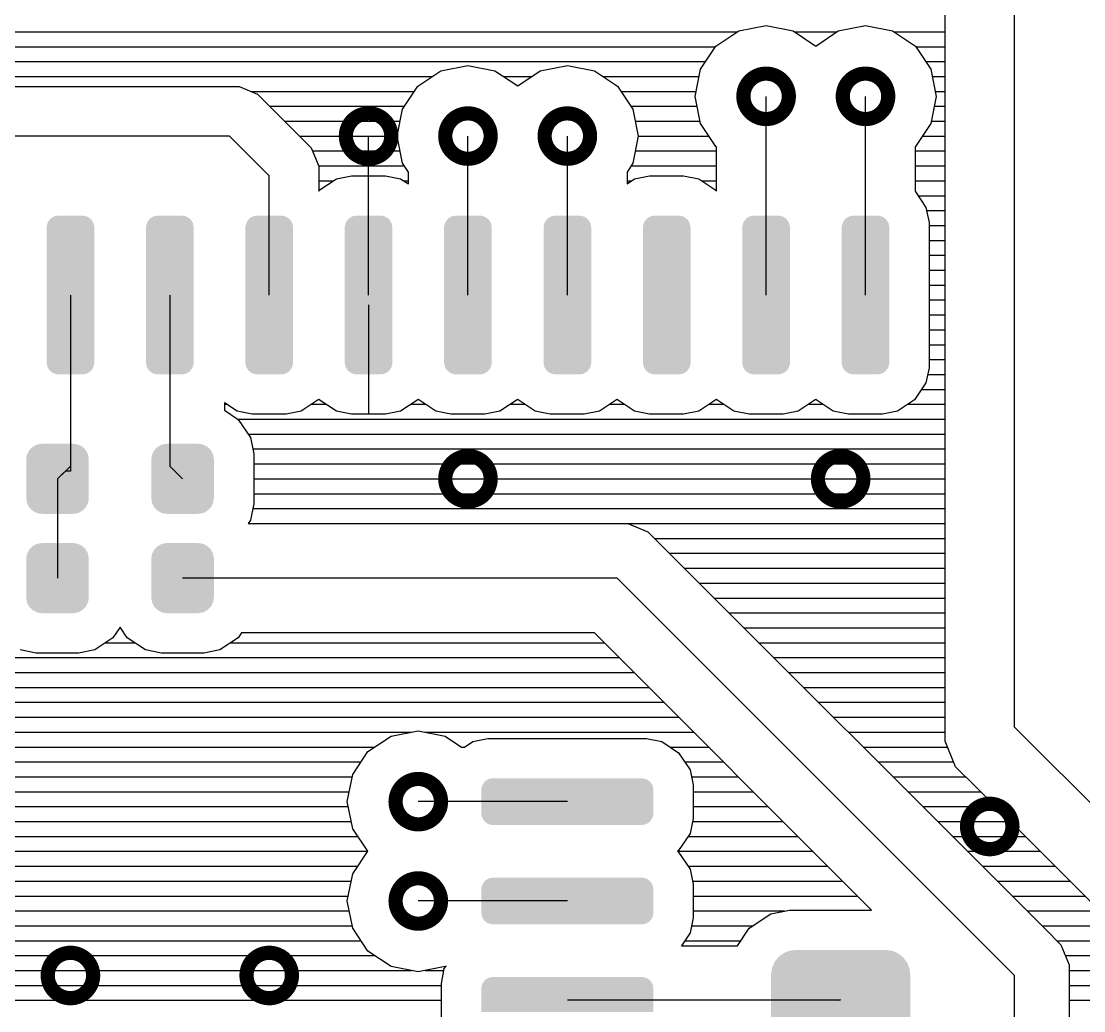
# Model space of a CAD drawing. Extents: x 295 to 953, y 10 to 290.
# Drawn here: x 678.28 to 705.44, y 190.38 to 215.68 of the extents above; entities that cross this region are included whole.
import ezdxf

# ---------------------------------------------------------------- set-up
doc = ezdxf.new("R2010")
doc.units = 0
doc.header["$LTSCALE"] = 5
doc.header["$MEASUREMENT"] = 0
doc.layers.get('0').update_dxf_attribs({"linetype": 'CONTINUOUS', "lineweight": 25})
doc.layers.add('130409_DV-DPH-A6_TOP', color=5, linetype='CONTINUOUS')

msp = doc.modelspace()

# ---------------------------------------------------------------- linework, layer by layer
at = {"const_width": 0.363}
for points in [[(696.737, 213.764, 1), (697.898, 213.764, 1)], [(699.277, 213.764, 1), (700.438, 213.764, 1)], [(686.577, 212.748, 1), (687.738, 212.748, 1)], [(689.117, 212.748, 1), (690.278, 212.748, 1)], [(691.657, 212.748, 1), (692.818, 212.748, 1)], [(689.117, 203.985, 1), (690.278, 203.985, 1)], [(698.642, 203.985, 1), (699.803, 203.985, 1)], [(687.847, 195.73, 1), (689.008, 195.73, 1)], [(702.452, 195.095, 1), (703.613, 195.095, 1)], [(687.847, 193.19, 1), (689.008, 193.19, 1)], [(678.957, 191.285, 1), (680.118, 191.285, 1)], [(684.037, 191.285, 1), (685.198, 191.285, 1)]]:
    msp.add_lwpolyline(points, format="xyb", close=True, dxfattribs=at)
for points in [[(678.93, 210.444), (678.953, 210.52), (680.141, 210.444), (680.127, 210.52)], [(678.953, 210.52), (678.962, 210.55), (680.127, 210.52), (680.109, 210.55)], [(678.962, 210.55), (679.011, 210.615), (680.109, 210.55), (680.069, 210.615)], [(679.011, 210.615), (679.029, 210.638), (680.069, 210.615), (680.039, 210.638)], [(679.029, 210.638), (679.102, 210.682), (680.039, 210.638), (679.981, 210.682)], [(679.102, 210.682), (679.124, 210.696), (679.981, 210.682), (679.937, 210.696)], [(679.124, 210.696), (679.223, 210.714), (679.937, 210.696), (679.875, 210.714)], [(679.223, 210.714), (679.233, 210.716), (679.875, 210.714), (679.842, 210.716)], [(681.47, 210.444), (681.493, 210.52), (682.681, 210.444), (682.667, 210.52)], [(681.493, 210.52), (681.502, 210.55), (682.667, 210.52), (682.649, 210.55)], [(681.502, 210.55), (681.551, 210.615), (682.649, 210.55), (682.609, 210.615)], [(681.551, 210.615), (681.569, 210.638), (682.609, 210.615), (682.579, 210.638)], [(681.569, 210.638), (681.642, 210.682), (682.579, 210.638), (682.521, 210.682)], [(681.642, 210.682), (681.664, 210.696), (682.521, 210.682), (682.477, 210.696)], [(681.664, 210.696), (681.763, 210.714), (682.477, 210.696), (682.415, 210.714)], [(681.763, 210.714), (681.773, 210.716), (682.415, 210.714), (682.382, 210.716)], [(684.01, 210.444), (684.033, 210.52), (685.221, 210.444), (685.207, 210.52)], [(684.033, 210.52), (684.042, 210.55), (685.207, 210.52), (685.189, 210.55)], [(684.042, 210.55), (684.091, 210.615), (685.189, 210.55), (685.149, 210.615)], [(684.091, 210.615), (684.109, 210.638), (685.149, 210.615), (685.119, 210.638)], [(684.109, 210.638), (684.182, 210.682), (685.119, 210.638), (685.061, 210.682)], [(684.182, 210.682), (684.204, 210.696), (685.061, 210.682), (685.017, 210.696)], [(684.204, 210.696), (684.303, 210.714), (685.017, 210.696), (684.955, 210.714)], [(684.303, 210.714), (684.313, 210.716), (684.955, 210.714), (684.922, 210.716)], [(686.55, 210.444), (686.573, 210.52), (687.761, 210.444), (687.747, 210.52)], [(686.573, 210.52), (686.582, 210.55), (687.747, 210.52), (687.729, 210.55)], [(686.582, 210.55), (686.631, 210.615), (687.729, 210.55), (687.689, 210.615)], [(686.631, 210.615), (686.649, 210.638), (687.689, 210.615), (687.659, 210.638)], [(686.649, 210.638), (686.722, 210.682), (687.659, 210.638), (687.601, 210.682)], [(686.722, 210.682), (686.744, 210.696), (687.601, 210.682), (687.557, 210.696)], [(686.744, 210.696), (686.843, 210.714), (687.557, 210.696), (687.495, 210.714)], [(686.843, 210.714), (686.853, 210.716), (687.495, 210.714), (687.462, 210.716)], [(689.09, 210.444), (689.113, 210.52), (690.301, 210.444), (690.287, 210.52)], [(689.113, 210.52), (689.122, 210.55), (690.287, 210.52), (690.269, 210.55)], [(689.122, 210.55), (689.171, 210.615), (690.269, 210.55), (690.229, 210.615)], [(689.171, 210.615), (689.189, 210.638), (690.229, 210.615), (690.199, 210.638)], [(689.189, 210.638), (689.262, 210.682), (690.199, 210.638), (690.141, 210.682)], [(689.262, 210.682), (689.284, 210.696), (690.141, 210.682), (690.097, 210.696)], [(689.284, 210.696), (689.383, 210.714), (690.097, 210.696), (690.035, 210.714)], [(689.383, 210.714), (689.393, 210.716), (690.035, 210.714), (690.002, 210.716)], [(691.63, 210.444), (691.653, 210.52), (692.841, 210.444), (692.827, 210.52)], [(691.653, 210.52), (691.662, 210.55), (692.827, 210.52), (692.809, 210.55)], [(691.662, 210.55), (691.711, 210.615), (692.809, 210.55), (692.769, 210.615)], [(691.711, 210.615), (691.729, 210.638), (692.769, 210.615), (692.739, 210.638)], [(691.729, 210.638), (691.802, 210.682), (692.739, 210.638), (692.681, 210.682)], [(691.802, 210.682), (691.824, 210.696), (692.681, 210.682), (692.637, 210.696)], [(691.824, 210.696), (691.923, 210.714), (692.637, 210.696), (692.575, 210.714)], [(691.923, 210.714), (691.933, 210.716), (692.575, 210.714), (692.542, 210.716)], [(694.17, 210.444), (694.193, 210.52), (695.381, 210.444), (695.367, 210.52)], [(694.193, 210.52), (694.202, 210.55), (695.367, 210.52), (695.349, 210.55)], [(694.202, 210.55), (694.251, 210.615), (695.349, 210.55), (695.309, 210.615)], [(694.251, 210.615), (694.269, 210.638), (695.309, 210.615), (695.279, 210.638)], [(694.269, 210.638), (694.342, 210.682), (695.279, 210.638), (695.221, 210.682)], [(694.342, 210.682), (694.364, 210.696), (695.221, 210.682), (695.177, 210.696)], [(694.364, 210.696), (694.463, 210.714), (695.177, 210.696), (695.115, 210.714)], [(694.463, 210.714), (694.473, 210.716), (695.115, 210.714), (695.082, 210.716)], [(696.71, 210.444), (696.733, 210.52), (697.921, 210.444), (697.907, 210.52)], [(696.733, 210.52), (696.742, 210.55), (697.907, 210.52), (697.889, 210.55)], [(696.742, 210.55), (696.791, 210.615), (697.889, 210.55), (697.849, 210.615)], [(696.791, 210.615), (696.809, 210.638), (697.849, 210.615), (697.819, 210.638)], [(696.809, 210.638), (696.882, 210.682), (697.819, 210.638), (697.761, 210.682)], [(696.882, 210.682), (696.904, 210.696), (697.761, 210.682), (697.717, 210.696)], [(696.904, 210.696), (697.003, 210.714), (697.717, 210.696), (697.655, 210.714)], [(697.003, 210.714), (697.013, 210.716), (697.655, 210.714), (697.622, 210.716)], [(699.25, 210.444), (699.273, 210.52), (700.461, 210.444), (700.447, 210.52)], [(699.273, 210.52), (699.282, 210.55), (700.447, 210.52), (700.429, 210.55)], [(699.282, 210.55), (699.331, 210.615), (700.429, 210.55), (700.389, 210.615)], [(699.331, 210.615), (699.349, 210.638), (700.389, 210.615), (700.359, 210.638)], [(699.349, 210.638), (699.422, 210.682), (700.359, 210.638), (700.301, 210.682)], [(699.422, 210.682), (699.444, 210.696), (700.301, 210.682), (700.257, 210.696)], [(699.444, 210.696), (699.543, 210.714), (700.257, 210.696), (700.195, 210.714)], [(699.543, 210.714), (699.553, 210.716), (700.195, 210.714), (700.162, 210.716)], [(678.928, 210.411), (678.93, 210.444), (680.147, 210.411), (680.141, 210.444)], [(678.928, 206.957), (678.928, 210.411), (680.147, 206.957), (680.147, 210.411)], [(681.468, 210.411), (681.47, 210.444), (682.687, 210.411), (682.681, 210.444)], [(681.468, 206.957), (681.468, 210.411), (682.687, 206.957), (682.687, 210.411)], [(684.008, 210.411), (684.01, 210.444), (685.227, 210.411), (685.221, 210.444)], [(684.008, 206.957), (684.008, 210.411), (685.227, 206.957), (685.227, 210.411)], [(686.548, 210.411), (686.55, 210.444), (687.767, 210.411), (687.761, 210.444)], [(686.548, 206.957), (686.548, 210.411), (687.767, 206.957), (687.767, 210.411)], [(689.088, 210.411), (689.09, 210.444), (690.307, 210.411), (690.301, 210.444)], [(689.088, 206.957), (689.088, 210.411), (690.307, 206.957), (690.307, 210.411)], [(691.628, 210.411), (691.63, 210.444), (692.847, 210.411), (692.841, 210.444)], [(691.628, 206.957), (691.628, 210.411), (692.847, 206.957), (692.847, 210.411)], [(694.168, 210.411), (694.17, 210.444), (695.387, 210.411), (695.381, 210.444)], [(694.168, 206.957), (694.168, 210.411), (695.387, 206.957), (695.387, 210.411)], [(696.708, 210.411), (696.71, 210.444), (697.927, 210.411), (697.921, 210.444)], [(696.708, 206.957), (696.708, 210.411), (697.927, 206.957), (697.927, 210.411)], [(699.248, 210.411), (699.25, 210.444), (700.467, 210.411), (700.461, 210.444)], [(699.248, 206.957), (699.248, 210.411), (700.467, 206.957), (700.467, 210.411)], [(678.934, 206.924), (678.928, 206.957), (680.145, 206.924), (680.147, 206.957)], [(678.948, 206.848), (678.934, 206.924), (680.123, 206.848), (680.145, 206.924)], [(681.474, 206.924), (681.468, 206.957), (682.685, 206.924), (682.687, 206.957)], [(681.488, 206.848), (681.474, 206.924), (682.663, 206.848), (682.685, 206.924)], [(684.014, 206.924), (684.008, 206.957), (685.225, 206.924), (685.227, 206.957)], [(684.028, 206.848), (684.014, 206.924), (685.203, 206.848), (685.225, 206.924)], [(686.554, 206.924), (686.548, 206.957), (687.765, 206.924), (687.767, 206.957)], [(686.568, 206.848), (686.554, 206.924), (687.743, 206.848), (687.765, 206.924)], [(689.094, 206.924), (689.088, 206.957), (690.305, 206.924), (690.307, 206.957)], [(689.108, 206.848), (689.094, 206.924), (690.283, 206.848), (690.305, 206.924)], [(691.634, 206.924), (691.628, 206.957), (692.845, 206.924), (692.847, 206.957)], [(691.648, 206.848), (691.634, 206.924), (692.823, 206.848), (692.845, 206.924)], [(694.174, 206.924), (694.168, 206.957), (695.385, 206.924), (695.387, 206.957)], [(694.188, 206.848), (694.174, 206.924), (695.363, 206.848), (695.385, 206.924)], [(696.714, 206.924), (696.708, 206.957), (697.925, 206.924), (697.927, 206.957)], [(696.728, 206.848), (696.714, 206.924), (697.903, 206.848), (697.925, 206.924)], [(699.254, 206.924), (699.248, 206.957), (700.465, 206.924), (700.467, 206.957)], [(699.268, 206.848), (699.254, 206.924), (700.443, 206.848), (700.465, 206.924)], [(678.966, 206.818), (678.948, 206.848), (680.114, 206.818), (680.123, 206.848)], [(679.006, 206.753), (678.966, 206.818), (680.064, 206.753), (680.114, 206.818)], [(679.036, 206.73), (679.006, 206.753), (680.046, 206.73), (680.064, 206.753)], [(679.094, 206.686), (679.036, 206.73), (679.973, 206.686), (680.046, 206.73)], [(679.139, 206.672), (679.094, 206.686), (679.951, 206.672), (679.973, 206.686)], [(679.2, 206.654), (679.139, 206.672), (679.852, 206.654), (679.951, 206.672)], [(679.233, 206.652), (679.2, 206.654), (679.842, 206.652), (679.852, 206.654)], [(681.506, 206.818), (681.488, 206.848), (682.654, 206.818), (682.663, 206.848)], [(681.546, 206.753), (681.506, 206.818), (682.604, 206.753), (682.654, 206.818)], [(681.576, 206.73), (681.546, 206.753), (682.586, 206.73), (682.604, 206.753)], [(681.634, 206.686), (681.576, 206.73), (682.513, 206.686), (682.586, 206.73)], [(681.679, 206.672), (681.634, 206.686), (682.491, 206.672), (682.513, 206.686)], [(681.74, 206.654), (681.679, 206.672), (682.392, 206.654), (682.491, 206.672)], [(681.773, 206.652), (681.74, 206.654), (682.382, 206.652), (682.392, 206.654)], [(684.046, 206.818), (684.028, 206.848), (685.194, 206.818), (685.203, 206.848)], [(684.086, 206.753), (684.046, 206.818), (685.144, 206.753), (685.194, 206.818)], [(684.116, 206.73), (684.086, 206.753), (685.126, 206.73), (685.144, 206.753)], [(684.174, 206.686), (684.116, 206.73), (685.053, 206.686), (685.126, 206.73)], [(684.219, 206.672), (684.174, 206.686), (685.031, 206.672), (685.053, 206.686)], [(684.28, 206.654), (684.219, 206.672), (684.932, 206.654), (685.031, 206.672)], [(684.313, 206.652), (684.28, 206.654), (684.922, 206.652), (684.932, 206.654)], [(686.586, 206.818), (686.568, 206.848), (687.734, 206.818), (687.743, 206.848)], [(686.626, 206.753), (686.586, 206.818), (687.684, 206.753), (687.734, 206.818)], [(686.656, 206.73), (686.626, 206.753), (687.666, 206.73), (687.684, 206.753)], [(686.714, 206.686), (686.656, 206.73), (687.593, 206.686), (687.666, 206.73)], [(686.759, 206.672), (686.714, 206.686), (687.571, 206.672), (687.593, 206.686)], [(686.82, 206.654), (686.759, 206.672), (687.472, 206.654), (687.571, 206.672)], [(686.853, 206.652), (686.82, 206.654), (687.462, 206.652), (687.472, 206.654)], [(689.126, 206.818), (689.108, 206.848), (690.274, 206.818), (690.283, 206.848)], [(689.166, 206.753), (689.126, 206.818), (690.224, 206.753), (690.274, 206.818)], [(689.196, 206.73), (689.166, 206.753), (690.206, 206.73), (690.224, 206.753)], [(689.254, 206.686), (689.196, 206.73), (690.133, 206.686), (690.206, 206.73)], [(689.299, 206.672), (689.254, 206.686), (690.111, 206.672), (690.133, 206.686)], [(689.36, 206.654), (689.299, 206.672), (690.012, 206.654), (690.111, 206.672)], [(689.393, 206.652), (689.36, 206.654), (690.002, 206.652), (690.012, 206.654)], [(691.666, 206.818), (691.648, 206.848), (692.814, 206.818), (692.823, 206.848)], [(691.706, 206.753), (691.666, 206.818), (692.764, 206.753), (692.814, 206.818)], [(691.736, 206.73), (691.706, 206.753), (692.746, 206.73), (692.764, 206.753)], [(691.794, 206.686), (691.736, 206.73), (692.673, 206.686), (692.746, 206.73)], [(691.839, 206.672), (691.794, 206.686), (692.651, 206.672), (692.673, 206.686)], [(691.9, 206.654), (691.839, 206.672), (692.552, 206.654), (692.651, 206.672)], [(691.933, 206.652), (691.9, 206.654), (692.542, 206.652), (692.552, 206.654)], [(694.206, 206.818), (694.188, 206.848), (695.354, 206.818), (695.363, 206.848)], [(694.246, 206.753), (694.206, 206.818), (695.304, 206.753), (695.354, 206.818)], [(694.276, 206.73), (694.246, 206.753), (695.286, 206.73), (695.304, 206.753)], [(694.334, 206.686), (694.276, 206.73), (695.213, 206.686), (695.286, 206.73)], [(694.379, 206.672), (694.334, 206.686), (695.191, 206.672), (695.213, 206.686)], [(694.44, 206.654), (694.379, 206.672), (695.092, 206.654), (695.191, 206.672)], [(694.473, 206.652), (694.44, 206.654), (695.082, 206.652), (695.092, 206.654)], [(696.746, 206.818), (696.728, 206.848), (697.894, 206.818), (697.903, 206.848)], [(696.786, 206.753), (696.746, 206.818), (697.844, 206.753), (697.894, 206.818)], [(696.816, 206.73), (696.786, 206.753), (697.826, 206.73), (697.844, 206.753)], [(696.874, 206.686), (696.816, 206.73), (697.753, 206.686), (697.826, 206.73)], [(696.919, 206.672), (696.874, 206.686), (697.731, 206.672), (697.753, 206.686)], [(696.98, 206.654), (696.919, 206.672), (697.632, 206.654), (697.731, 206.672)], [(697.013, 206.652), (696.98, 206.654), (697.622, 206.652), (697.632, 206.654)], [(699.286, 206.818), (699.268, 206.848), (700.434, 206.818), (700.443, 206.848)], [(699.326, 206.753), (699.286, 206.818), (700.384, 206.753), (700.434, 206.818)], [(699.356, 206.73), (699.326, 206.753), (700.366, 206.73), (700.384, 206.753)], [(699.414, 206.686), (699.356, 206.73), (700.293, 206.686), (700.366, 206.73)], [(699.459, 206.672), (699.414, 206.686), (700.271, 206.672), (700.293, 206.686)], [(699.52, 206.654), (699.459, 206.672), (700.172, 206.654), (700.271, 206.672)], [(699.553, 206.652), (699.52, 206.654), (700.162, 206.652), (700.172, 206.654)], [(678.491, 204.723), (678.568, 204.802), (679.927, 204.723), (679.844, 204.802)], [(678.568, 204.802), (678.584, 204.81), (679.844, 204.802), (679.835, 204.81)], [(678.584, 204.81), (678.681, 204.861), (679.835, 204.81), (679.729, 204.861)], [(678.681, 204.861), (678.707, 204.865), (679.729, 204.861), (679.72, 204.865)], [(678.707, 204.865), (678.806, 204.881), (679.72, 204.865), (679.609, 204.881)], [(678.806, 204.881), (678.806, 204.884), (679.609, 204.881), (679.609, 204.884)], [(681.686, 204.723), (681.763, 204.802), (683.122, 204.723), (683.039, 204.802)], [(681.763, 204.802), (681.779, 204.81), (683.039, 204.802), (683.03, 204.81)], [(681.779, 204.81), (681.876, 204.861), (683.03, 204.81), (682.925, 204.861)], [(681.876, 204.861), (681.902, 204.865), (682.925, 204.861), (682.916, 204.865)], [(681.902, 204.865), (682.001, 204.881), (682.916, 204.865), (682.804, 204.881)], [(682.001, 204.881), (682.001, 204.884), (682.804, 204.881), (682.804, 204.884)], [(678.407, 204.485), (678.424, 204.597), (680.007, 204.485), (679.989, 204.597)], [(678.407, 204.483), (678.407, 204.485), (680.007, 204.483), (680.007, 204.485)], [(678.407, 203.487), (678.407, 204.483), (680.007, 203.487), (680.007, 204.483)], [(678.424, 204.597), (678.431, 204.61), (679.989, 204.597), (679.986, 204.61)], [(678.431, 204.61), (678.48, 204.711), (679.986, 204.61), (679.933, 204.711)], [(678.48, 204.711), (678.491, 204.723), (679.933, 204.711), (679.927, 204.723)], [(681.603, 204.485), (681.62, 204.597), (683.203, 204.485), (683.184, 204.597)], [(681.603, 204.483), (681.603, 204.485), (683.203, 204.483), (683.203, 204.485)], [(681.603, 203.487), (681.603, 204.483), (683.203, 203.487), (683.203, 204.483)], [(681.62, 204.597), (681.626, 204.61), (683.184, 204.597), (683.182, 204.61)], [(681.626, 204.61), (681.675, 204.711), (683.182, 204.61), (683.128, 204.711)], [(681.675, 204.711), (681.686, 204.723), (683.128, 204.711), (683.122, 204.723)], [(678.407, 203.485), (678.407, 203.487), (680.007, 203.485), (680.007, 203.487)], [(678.426, 203.373), (678.407, 203.485), (679.991, 203.373), (680.007, 203.485)], [(681.603, 203.485), (681.603, 203.487), (683.203, 203.485), (683.203, 203.487)], [(681.622, 203.373), (681.603, 203.485), (683.186, 203.373), (683.203, 203.485)], [(678.428, 203.36), (678.426, 203.373), (679.984, 203.36), (679.991, 203.373)], [(678.482, 203.259), (678.428, 203.36), (679.935, 203.259), (679.984, 203.36)], [(678.488, 203.247), (678.482, 203.259), (679.924, 203.247), (679.935, 203.259)], [(678.571, 203.168), (678.488, 203.247), (679.847, 203.168), (679.924, 203.247)], [(678.58, 203.16), (678.571, 203.168), (679.831, 203.16), (679.847, 203.168)], [(678.685, 203.109), (678.58, 203.16), (679.734, 203.109), (679.831, 203.16)], [(681.624, 203.36), (681.622, 203.373), (683.179, 203.36), (683.186, 203.373)], [(681.677, 203.259), (681.624, 203.36), (683.13, 203.259), (683.179, 203.36)], [(681.683, 203.247), (681.677, 203.259), (683.119, 203.247), (683.13, 203.259)], [(681.766, 203.168), (681.683, 203.247), (683.042, 203.168), (683.119, 203.247)], [(681.775, 203.16), (681.766, 203.168), (683.026, 203.16), (683.042, 203.168)], [(681.881, 203.109), (681.775, 203.16), (682.929, 203.109), (683.026, 203.16)], [(678.694, 203.105), (678.685, 203.109), (679.708, 203.105), (679.734, 203.109)], [(678.806, 203.089), (678.694, 203.105), (679.609, 203.089), (679.708, 203.105)], [(678.806, 203.086), (678.806, 203.089), (679.609, 203.086), (679.609, 203.089)], [(681.89, 203.105), (681.881, 203.109), (682.903, 203.105), (682.929, 203.109)], [(682.001, 203.089), (681.89, 203.105), (682.804, 203.089), (682.903, 203.105)], [(682.001, 203.086), (682.001, 203.089), (682.804, 203.086), (682.804, 203.089)], [(678.584, 202.27), (678.681, 202.321), (679.835, 202.27), (679.729, 202.321)], [(678.681, 202.321), (678.707, 202.325), (679.729, 202.321), (679.72, 202.325)], [(678.707, 202.325), (678.806, 202.341), (679.72, 202.325), (679.609, 202.341)], [(678.806, 202.341), (678.806, 202.344), (679.609, 202.341), (679.609, 202.344)], [(681.779, 202.27), (681.876, 202.321), (683.03, 202.27), (682.925, 202.321)], [(681.876, 202.321), (681.902, 202.325), (682.925, 202.321), (682.916, 202.325)], [(681.902, 202.325), (682.001, 202.341), (682.916, 202.325), (682.804, 202.341)], [(682.001, 202.341), (682.001, 202.344), (682.804, 202.341), (682.804, 202.344)], [(678.407, 201.945), (678.424, 202.057), (680.007, 201.945), (679.989, 202.057)], [(678.424, 202.057), (678.431, 202.07), (679.989, 202.057), (679.986, 202.07)], [(678.431, 202.07), (678.48, 202.171), (679.986, 202.07), (679.933, 202.171)], [(678.48, 202.171), (678.491, 202.183), (679.933, 202.171), (679.927, 202.183)], [(678.491, 202.183), (678.568, 202.262), (679.927, 202.183), (679.844, 202.262)], [(678.568, 202.262), (678.584, 202.27), (679.844, 202.262), (679.835, 202.27)], [(681.603, 201.945), (681.62, 202.057), (683.203, 201.945), (683.184, 202.057)], [(681.62, 202.057), (681.626, 202.07), (683.184, 202.057), (683.182, 202.07)], [(681.626, 202.07), (681.675, 202.171), (683.182, 202.07), (683.128, 202.171)], [(681.675, 202.171), (681.686, 202.183), (683.128, 202.171), (683.122, 202.183)], [(681.686, 202.183), (681.763, 202.262), (683.122, 202.183), (683.039, 202.262)], [(681.763, 202.262), (681.779, 202.27), (683.039, 202.262), (683.03, 202.27)], [(678.407, 201.943), (678.407, 201.945), (680.007, 201.943), (680.007, 201.945)], [(678.407, 200.947), (678.407, 201.943), (680.007, 200.947), (680.007, 201.943)], [(681.603, 201.943), (681.603, 201.945), (683.203, 201.943), (683.203, 201.945)], [(681.603, 200.947), (681.603, 201.943), (683.203, 200.947), (683.203, 201.943)], [(678.407, 200.945), (678.407, 200.947), (680.007, 200.945), (680.007, 200.947)], [(678.426, 200.833), (678.407, 200.945), (679.991, 200.833), (680.007, 200.945)], [(678.428, 200.82), (678.426, 200.833), (679.984, 200.82), (679.991, 200.833)], [(678.482, 200.719), (678.428, 200.82), (679.935, 200.719), (679.984, 200.82)], [(678.488, 200.707), (678.482, 200.719), (679.924, 200.707), (679.935, 200.719)], [(678.571, 200.628), (678.488, 200.707), (679.847, 200.628), (679.924, 200.707)], [(681.603, 200.945), (681.603, 200.947), (683.203, 200.945), (683.203, 200.947)], [(681.622, 200.833), (681.603, 200.945), (683.186, 200.833), (683.203, 200.945)], [(681.624, 200.82), (681.622, 200.833), (683.179, 200.82), (683.186, 200.833)], [(681.677, 200.719), (681.624, 200.82), (683.13, 200.719), (683.179, 200.82)], [(681.683, 200.707), (681.677, 200.719), (683.119, 200.707), (683.13, 200.719)], [(681.766, 200.628), (681.683, 200.707), (683.042, 200.628), (683.119, 200.707)], [(678.58, 200.62), (678.571, 200.628), (679.831, 200.62), (679.847, 200.628)], [(678.685, 200.569), (678.58, 200.62), (679.734, 200.569), (679.831, 200.62)], [(678.694, 200.565), (678.685, 200.569), (679.708, 200.565), (679.734, 200.569)], [(678.806, 200.549), (678.694, 200.565), (679.609, 200.549), (679.708, 200.565)], [(678.806, 200.546), (678.806, 200.549), (679.609, 200.546), (679.609, 200.549)], [(681.775, 200.62), (681.766, 200.628), (683.026, 200.62), (683.042, 200.628)], [(681.881, 200.569), (681.775, 200.62), (682.929, 200.569), (683.026, 200.62)], [(681.89, 200.565), (681.881, 200.569), (682.903, 200.565), (682.929, 200.569)], [(682.001, 200.549), (681.89, 200.565), (682.804, 200.549), (682.903, 200.565)], [(682.001, 200.546), (682.001, 200.549), (682.804, 200.546), (682.804, 200.549)], [(690.039, 196.058), (690.062, 196.138), (694.432, 196.058), (694.417, 196.138)], [(690.062, 196.138), (690.07, 196.164), (694.417, 196.138), (694.401, 196.164)], [(690.07, 196.164), (690.121, 196.231), (694.401, 196.164), (694.359, 196.231)], [(690.121, 196.231), (690.136, 196.252), (694.359, 196.231), (694.333, 196.252)], [(690.136, 196.252), (690.211, 196.298), (694.333, 196.252), (694.272, 196.298)], [(690.211, 196.298), (690.23, 196.309), (694.272, 196.298), (694.231, 196.309)], [(690.23, 196.309), (690.33, 196.328), (694.231, 196.309), (694.166, 196.328)], [(690.33, 196.328), (690.338, 196.329), (694.166, 196.328), (694.137, 196.329)], [(690.038, 196.03), (690.039, 196.058), (694.437, 196.03), (694.432, 196.058)], [(690.038, 195.43), (690.038, 196.03), (694.437, 195.43), (694.437, 196.03)], [(690.043, 195.402), (690.038, 195.43), (694.436, 195.402), (694.437, 195.43)], [(690.058, 195.322), (690.043, 195.402), (694.413, 195.322), (694.436, 195.402)], [(690.074, 195.296), (690.058, 195.322), (694.405, 195.296), (694.413, 195.322)], [(690.116, 195.229), (690.074, 195.296), (694.354, 195.229), (694.405, 195.296)], [(690.143, 195.208), (690.116, 195.229), (694.339, 195.208), (694.354, 195.229)], [(690.203, 195.162), (690.143, 195.208), (694.264, 195.162), (694.339, 195.208)], [(690.244, 195.151), (690.203, 195.162), (694.246, 195.151), (694.264, 195.162)], [(690.309, 195.132), (690.244, 195.151), (694.145, 195.132), (694.246, 195.151)], [(690.338, 195.131), (690.309, 195.132), (694.137, 195.131), (694.145, 195.132)], [(690.062, 193.598), (690.07, 193.624), (694.417, 193.598), (694.401, 193.624)], [(690.07, 193.624), (690.121, 193.691), (694.401, 193.624), (694.359, 193.691)], [(690.121, 193.691), (690.136, 193.712), (694.359, 193.691), (694.333, 193.712)], [(690.136, 193.712), (690.211, 193.758), (694.333, 193.712), (694.272, 193.758)], [(690.211, 193.758), (690.23, 193.769), (694.272, 193.758), (694.231, 193.769)], [(690.23, 193.769), (690.33, 193.788), (694.231, 193.769), (694.166, 193.788)], [(690.33, 193.788), (690.338, 193.789), (694.166, 193.788), (694.137, 193.789)], [(690.038, 193.49), (690.039, 193.518), (694.437, 193.49), (694.432, 193.518)], [(690.038, 192.89), (690.038, 193.49), (694.437, 192.89), (694.437, 193.49)], [(690.039, 193.518), (690.062, 193.598), (694.432, 193.518), (694.417, 193.598)], [(690.043, 192.862), (690.038, 192.89), (694.436, 192.862), (694.437, 192.89)], [(690.058, 192.782), (690.043, 192.862), (694.413, 192.782), (694.436, 192.862)], [(690.074, 192.756), (690.058, 192.782), (694.405, 192.756), (694.413, 192.782)], [(690.116, 192.689), (690.074, 192.756), (694.354, 192.689), (694.405, 192.756)], [(690.143, 192.668), (690.116, 192.689), (694.339, 192.668), (694.354, 192.689)], [(690.203, 192.622), (690.143, 192.668), (694.264, 192.622), (694.339, 192.668)], [(690.244, 192.611), (690.203, 192.622), (694.246, 192.611), (694.264, 192.622)], [(690.309, 192.592), (690.244, 192.611), (694.145, 192.592), (694.246, 192.611)], [(690.338, 192.591), (690.309, 192.592), (694.137, 192.591), (694.145, 192.592)], [(697.541, 191.642), (697.623, 191.743), (700.9, 191.642), (700.826, 191.743)], [(697.623, 191.743), (697.642, 191.766), (700.826, 191.743), (700.798, 191.766)], [(697.642, 191.766), (697.749, 191.844), (700.798, 191.766), (700.702, 191.844)], [(697.749, 191.844), (697.772, 191.861), (700.702, 191.844), (700.666, 191.861)], [(697.772, 191.861), (697.898, 191.911), (700.666, 191.861), (700.556, 191.911)], [(697.898, 191.911), (697.921, 191.92), (700.556, 191.911), (700.506, 191.92)], [(697.921, 191.92), (698.073, 191.939), (700.506, 191.92), (700.398, 191.939)], [(698.073, 191.939), (698.08, 191.94), (700.398, 191.939), (700.366, 191.94)], [(697.445, 191.338), (697.468, 191.464), (700.996, 191.338), (700.98, 191.464)], [(697.468, 191.464), (697.474, 191.496), (700.98, 191.464), (700.968, 191.496)], [(697.474, 191.496), (697.528, 191.613), (700.968, 191.496), (700.921, 191.613)], [(697.528, 191.613), (697.541, 191.642), (700.921, 191.613), (700.9, 191.642)], [(690.136, 191.172), (690.211, 191.218), (694.333, 191.172), (694.272, 191.218)], [(690.211, 191.218), (690.23, 191.229), (694.272, 191.218), (694.231, 191.229)], [(690.23, 191.229), (690.33, 191.248), (694.231, 191.229), (694.166, 191.248)], [(690.33, 191.248), (690.338, 191.249), (694.166, 191.248), (694.137, 191.249)], [(697.445, 191.305), (697.445, 191.338), (701.001, 191.305), (700.996, 191.338)], [(697.445, 190.035), (697.445, 191.305), (701.001, 190.035), (701.001, 191.305)], [(690.038, 190.95), (690.039, 190.978), (694.437, 190.95), (694.432, 190.978)], [(690.038, 190.35), (690.038, 190.95), (694.437, 190.35), (694.437, 190.95)], [(690.039, 190.978), (690.062, 191.058), (694.432, 190.978), (694.417, 191.058)], [(690.062, 191.058), (690.07, 191.084), (694.417, 191.058), (694.401, 191.084)], [(690.07, 191.084), (690.121, 191.151), (694.401, 191.084), (694.359, 191.151)], [(690.121, 191.151), (690.136, 191.172), (694.359, 191.151), (694.333, 191.172)]]:
    msp.add_solid(points)
at = {"layer": '130409_DV-DPH-A6_TOP', "color": 7}
for p, q in [((703.668, 197.635), (703.668, 216.685)), ((701.89, 197.986), (701.89, 215.948)), ((660.95, 215.415), (696.586, 215.415)), ((696.032, 215.044), (696.622, 215.435)), ((696.622, 215.435), (697.318, 215.572)), ((697.318, 215.572), (698.008, 215.435)), ((698.008, 215.435), (698.588, 215.049)), ((698.044, 215.415), (699.126, 215.415)), ((698.588, 215.049), (699.162, 215.435)), ((699.162, 215.435), (699.858, 215.572)), ((699.858, 215.572), (700.548, 215.435)), ((700.548, 215.435), (701.138, 215.044)), ((700.584, 215.415), (701.89, 215.415)), ((660.843, 215.034), (696.027, 215.034)), ((695.641, 214.455), (696.032, 215.044)), ((701.138, 215.044), (701.529, 214.455)), ((701.143, 215.034), (701.89, 215.034)), ((660.589, 214.653), (695.768, 214.653)), ((689.002, 214.419), (689.698, 214.556)), ((689.698, 214.556), (690.388, 214.419)), ((691.542, 214.419), (692.238, 214.556)), ((692.238, 214.556), (692.928, 214.419)), ((701.402, 214.653), (701.89, 214.653)), ((671.816, 214.272), (688.778, 214.272)), ((688.412, 214.028), (689.002, 214.419)), ((690.388, 214.419), (690.968, 214.033)), ((690.612, 214.272), (691.318, 214.272)), ((690.968, 214.033), (691.542, 214.419)), ((692.928, 214.419), (693.518, 214.028)), ((693.152, 214.272), (695.606, 214.272)), ((695.504, 213.764), (695.641, 214.455)), ((701.529, 214.455), (701.666, 213.764)), ((701.564, 214.272), (701.89, 214.272)), ((677.76, 214.018), (683.85, 214.018)), ((683.85, 214.018), (684.318, 213.82)), ((688.021, 213.439), (688.412, 214.028)), ((693.518, 214.028), (693.909, 213.439)), ((684.16, 213.891), (688.321, 213.891)), ((684.318, 213.82), (685.334, 212.804)), ((693.609, 213.891), (695.529, 213.891)), ((695.641, 213.068), (695.504, 213.764)), ((697.318, 208.684), (697.318, 213.764)), ((699.858, 208.684), (699.858, 213.764)), ((701.666, 213.764), (701.529, 213.068)), ((701.641, 213.891), (701.89, 213.891)), ((684.633, 213.51), (688.067, 213.51)), ((693.863, 213.51), (695.555, 213.51)), ((701.615, 213.51), (701.89, 213.51)), ((687.884, 212.748), (688.021, 213.439)), ((693.909, 213.439), (694.046, 212.748)), ((685.014, 213.129), (687.96, 213.129)), ((693.97, 213.129), (695.631, 213.129)), ((696.032, 212.479), (695.641, 213.068)), ((701.529, 213.068), (701.138, 212.479)), ((701.539, 213.129), (701.89, 213.129)), ((683.602, 212.748), (678.014, 212.748)), ((684.618, 211.732), (683.602, 212.748)), ((685.334, 212.804), (685.689, 212.448)), ((685.395, 212.748), (687.884, 212.748)), ((687.158, 208.684), (687.158, 212.748)), ((688.021, 212.052), (687.884, 212.748)), ((689.698, 208.684), (689.698, 212.748)), ((692.238, 208.684), (692.238, 212.748)), ((694.046, 212.748), (693.909, 212.052)), ((694.046, 212.748), (695.855, 212.748)), ((701.316, 212.748), (701.89, 212.748)), ((685.689, 212.448), (685.888, 211.981)), ((685.725, 212.367), (687.96, 212.367)), ((693.97, 212.367), (696.048, 212.367)), ((696.048, 212.474), (696.032, 212.479)), ((696.048, 211.341), (696.048, 212.474)), ((701.138, 212.479), (701.128, 212.474)), ((701.128, 212.474), (701.128, 211.341)), ((701.128, 212.367), (701.89, 212.367)), ((685.882, 211.986), (688.067, 211.986)), ((685.888, 211.981), (685.888, 211.341)), ((688.174, 211.829), (688.021, 212.052)), ((688.174, 211.524), (688.174, 211.829)), ((693.909, 212.052), (693.762, 211.829)), ((693.762, 211.829), (693.762, 211.524)), ((693.863, 211.986), (696.048, 211.986)), ((701.128, 211.986), (701.89, 211.986)), ((684.618, 208.684), (684.618, 211.732)), ((685.888, 211.605), (686.258, 211.605)), ((685.898, 211.361), (686.335, 211.651)), ((686.335, 211.651), (686.721, 211.732)), ((686.721, 211.732), (687.589, 211.732)), ((687.158, 208.938), (687.158, 211.732)), ((687.589, 211.732), (687.975, 211.651)), ((687.975, 211.651), (688.174, 211.524)), ((688.052, 211.605), (688.174, 211.605)), ((693.762, 211.524), (693.955, 211.651)), ((693.762, 211.605), (693.878, 211.605)), ((693.955, 211.651), (694.341, 211.732)), ((694.341, 211.732), (695.209, 211.732)), ((695.209, 211.732), (695.595, 211.651)), ((695.595, 211.651), (696.032, 211.361)), ((695.672, 211.605), (696.048, 211.605)), ((701.128, 211.605), (701.89, 211.605)), ((685.888, 211.341), (685.898, 211.361)), ((696.032, 211.361), (696.048, 211.341)), ((701.128, 211.341), (701.402, 210.924)), ((701.204, 211.224), (701.89, 211.224)), ((701.402, 210.924), (701.483, 210.538)), ((701.422, 210.843), (701.89, 210.843)), ((701.483, 210.538), (701.483, 206.825)), ((701.483, 210.462), (701.89, 210.462)), ((701.483, 210.081), (701.89, 210.081)), ((701.483, 209.7), (701.89, 209.7)), ((701.483, 209.319), (701.89, 209.319)), ((701.483, 208.938), (701.89, 208.938)), ((679.538, 208.684), (679.538, 204.31)), ((679.538, 208.684), (679.538, 204.183)), ((682.078, 208.684), (682.078, 204.31)), ((701.483, 208.557), (701.89, 208.557)), ((687.158, 208.43), (687.158, 205.636)), ((701.483, 208.176), (701.89, 208.176)), ((701.483, 207.795), (701.89, 207.795)), ((701.483, 207.414), (701.89, 207.414)), ((701.483, 207.033), (701.89, 207.033)), ((701.483, 206.825), (701.402, 206.439)), ((701.448, 206.652), (701.89, 206.652)), ((701.402, 206.439), (701.112, 206.002)), ((701.29, 206.271), (701.89, 206.271)), ((683.795, 205.712), (683.475, 205.926)), ((683.475, 205.926), (683.475, 205.738)), ((683.475, 205.89), (683.53, 205.89)), ((685.872, 206.002), (685.435, 205.712)), ((685.7, 205.89), (686.07, 205.89)), ((685.888, 206.022), (685.872, 206.002)), ((685.898, 206.002), (685.888, 206.022)), ((686.335, 205.712), (685.898, 206.002)), ((688.412, 206.002), (687.975, 205.712)), ((688.24, 205.89), (688.61, 205.89)), ((688.428, 206.022), (688.412, 206.002)), ((688.438, 206.002), (688.428, 206.022)), ((688.875, 205.712), (688.438, 206.002)), ((690.952, 206.002), (690.515, 205.712)), ((690.78, 205.89), (691.15, 205.89)), ((690.968, 206.022), (690.952, 206.002)), ((690.978, 206.002), (690.968, 206.022)), ((691.415, 205.712), (690.978, 206.002)), ((693.492, 206.002), (693.055, 205.712)), ((693.32, 205.89), (693.69, 205.89)), ((693.508, 206.022), (693.492, 206.002)), ((693.518, 206.002), (693.508, 206.022)), ((693.955, 205.712), (693.518, 206.002)), ((696.032, 206.002), (695.595, 205.712)), ((695.86, 205.89), (696.23, 205.89)), ((696.048, 206.022), (696.032, 206.002)), ((696.058, 206.002), (696.048, 206.022)), ((696.495, 205.712), (696.058, 206.002)), ((698.572, 206.002), (698.135, 205.712)), ((698.4, 205.89), (698.77, 205.89)), ((698.588, 206.022), (698.572, 206.002)), ((698.598, 206.002), (698.588, 206.022)), ((699.035, 205.712), (698.598, 206.002)), ((701.112, 206.002), (700.675, 205.712)), ((700.94, 205.89), (701.89, 205.89)), ((683.475, 205.738), (683.825, 205.504)), ((684.181, 205.636), (683.795, 205.712)), ((685.049, 205.636), (684.181, 205.636)), ((685.435, 205.712), (685.049, 205.636)), ((686.721, 205.636), (686.335, 205.712)), ((687.589, 205.636), (686.721, 205.636)), ((687.975, 205.712), (687.589, 205.636)), ((689.261, 205.636), (688.875, 205.712)), ((690.129, 205.636), (689.261, 205.636)), ((690.515, 205.712), (690.129, 205.636)), ((691.801, 205.636), (691.415, 205.712)), ((692.669, 205.636), (691.801, 205.636)), ((693.055, 205.712), (692.669, 205.636)), ((694.341, 205.636), (693.955, 205.712)), ((695.209, 205.636), (694.341, 205.636)), ((695.595, 205.712), (695.209, 205.636)), ((696.881, 205.636), (696.495, 205.712)), ((697.749, 205.636), (696.881, 205.636)), ((698.135, 205.712), (697.749, 205.636)), ((699.421, 205.636), (699.035, 205.712)), ((700.289, 205.636), (699.421, 205.636)), ((700.675, 205.712), (700.289, 205.636)), ((683.82, 205.509), (701.89, 205.509)), ((683.825, 205.504), (684.14, 205.037)), ((684.079, 205.128), (701.89, 205.128)), ((684.14, 205.037), (684.221, 204.62)), ((684.196, 204.747), (701.89, 204.747)), ((684.221, 204.62), (684.221, 203.345)), ((679.538, 204.31), (679.207, 203.985)), ((682.078, 204.31), (682.403, 203.985)), ((684.221, 204.366), (701.89, 204.366)), ((679.411, 204.183), (679.207, 203.985)), ((679.207, 203.985), (679.207, 201.445)), ((679.538, 204.183), (679.411, 204.183)), ((684.221, 203.985), (701.89, 203.985)), ((684.221, 203.604), (701.89, 203.604)), ((684.221, 203.345), (684.14, 202.928)), ((684.196, 203.223), (701.89, 203.223)), ((684.14, 202.928), (684.079, 202.842)), ((684.079, 202.842), (701.89, 202.842)), ((684.079, 202.842), (693.782, 202.842)), ((693.782, 202.842), (694.295, 202.629)), ((694.295, 202.629), (704.455, 192.469)), ((694.463, 202.461), (701.89, 202.461)), ((694.844, 202.08), (701.89, 202.08)), ((695.225, 201.699), (701.89, 201.699)), ((693.508, 201.445), (682.403, 201.445)), ((703.668, 191.285), (693.508, 201.445)), ((695.606, 201.318), (701.89, 201.318)), ((695.987, 200.937), (701.89, 200.937)), ((696.368, 200.556), (701.89, 200.556)), ((680.808, 200.19), (680.625, 199.921)), ((680.792, 200.175), (680.818, 200.175)), ((680.985, 199.921), (680.808, 200.19)), ((696.749, 200.175), (701.89, 200.175)), ((680.625, 199.921), (680.157, 199.611)), ((681.453, 199.611), (680.985, 199.921)), ((683.825, 199.921), (683.358, 199.611)), ((683.906, 200.048), (683.825, 199.921)), ((692.928, 200.048), (683.906, 200.048)), ((700.015, 192.956), (692.928, 200.048)), ((678.664, 199.525), (678.252, 199.611)), ((680.157, 199.611), (679.746, 199.525)), ((680.432, 199.794), (681.178, 199.794)), ((681.864, 199.525), (681.453, 199.611)), ((683.358, 199.611), (682.946, 199.525)), ((683.632, 199.794), (693.182, 199.794)), ((697.13, 199.794), (701.89, 199.794)), ((657.942, 199.413), (693.563, 199.413)), ((679.746, 199.525), (678.664, 199.525)), ((682.946, 199.525), (681.864, 199.525)), ((697.511, 199.413), (701.89, 199.413)), ((657.958, 199.032), (693.944, 199.032)), ((697.892, 199.032), (701.89, 199.032)), ((657.912, 198.651), (694.325, 198.651)), ((698.273, 198.651), (701.89, 198.651)), ((657.958, 198.27), (694.706, 198.27)), ((698.654, 198.27), (701.89, 198.27)), ((701.89, 197.279), (701.89, 197.986)), ((657.958, 197.889), (695.087, 197.889)), ((699.035, 197.889), (701.89, 197.889)), ((675.9, 197.508), (688.25, 197.508)), ((687.732, 197.401), (688.428, 197.538)), ((688.428, 197.538), (689.118, 197.401)), ((688.6, 197.508), (695.468, 197.508)), ((699.416, 197.508), (701.89, 197.508)), ((709.383, 191.92), (703.668, 197.635)), ((687.142, 197.01), (687.732, 197.401)), ((689.118, 197.401), (689.535, 197.127)), ((689.606, 197.127), (689.819, 197.269)), ((689.819, 197.269), (690.206, 197.345)), ((690.206, 197.345), (694.264, 197.345)), ((694.264, 197.345), (694.651, 197.269)), ((694.651, 197.269), (695.082, 196.975)), ((702.159, 196.624), (701.89, 197.279)), ((676.835, 197.127), (687.315, 197.127)), ((686.751, 196.421), (687.142, 197.01)), ((689.535, 197.127), (689.606, 197.127)), ((689.535, 197.127), (689.606, 197.127)), ((694.864, 197.127), (695.849, 197.127)), ((695.082, 196.975), (695.377, 196.543)), ((699.797, 197.127), (701.951, 197.127)), ((677.186, 196.746), (686.965, 196.746)), ((695.24, 196.746), (696.23, 196.746)), ((700.178, 196.746), (702.108, 196.746)), ((702.657, 196.126), (702.159, 196.624)), ((677.409, 196.365), (686.741, 196.365)), ((686.614, 195.73), (686.751, 196.421)), ((695.377, 196.543), (695.453, 196.157)), ((695.413, 196.365), (696.611, 196.365)), ((700.559, 196.365), (702.423, 196.365)), ((695.453, 196.157), (695.453, 195.298)), ((707.874, 190.909), (702.657, 196.126)), ((677.485, 195.984), (686.665, 195.984)), ((695.453, 195.984), (696.992, 195.984)), ((700.94, 195.984), (702.804, 195.984)), ((677.511, 195.603), (686.639, 195.603)), ((686.751, 195.034), (686.614, 195.73)), ((692.238, 195.73), (688.428, 195.73)), ((695.453, 195.603), (697.373, 195.603)), ((701.321, 195.603), (703.185, 195.603)), ((695.453, 195.298), (695.377, 194.912)), ((677.434, 195.222), (686.716, 195.222)), ((687.137, 194.46), (686.751, 195.034)), ((695.438, 195.222), (697.754, 195.222)), ((701.702, 195.222), (703.566, 195.222)), ((677.272, 194.841), (686.878, 194.841)), ((695.377, 194.912), (695.082, 194.48)), ((695.326, 194.841), (698.135, 194.841)), ((702.083, 194.841), (703.947, 194.841)), ((677.013, 194.46), (687.137, 194.46)), ((686.751, 193.881), (687.137, 194.46)), ((695.082, 194.48), (695.052, 194.46)), ((695.052, 194.46), (698.516, 194.46)), ((695.052, 194.46), (695.082, 194.435)), ((695.082, 194.435), (695.377, 194.003)), ((702.464, 194.46), (704.328, 194.46)), ((677.272, 194.079), (686.878, 194.079)), ((695.326, 194.079), (698.897, 194.079)), ((695.377, 194.003), (695.453, 193.617)), ((702.845, 194.079), (704.709, 194.079)), ((677.434, 193.698), (686.716, 193.698)), ((686.614, 193.19), (686.751, 193.881)), ((695.438, 193.698), (699.278, 193.698)), ((695.453, 193.617), (695.453, 192.758)), ((703.226, 193.698), (705.09, 193.698)), ((677.511, 193.317), (686.639, 193.317)), ((686.751, 192.494), (686.614, 193.19)), ((692.238, 193.19), (688.428, 193.19)), ((695.453, 193.317), (699.659, 193.317)), ((703.607, 193.317), (705.471, 193.317)), ((677.485, 192.936), (686.665, 192.936)), ((695.453, 192.936), (697.79, 192.936)), ((696.886, 192.499), (697.434, 192.865)), ((697.434, 192.865), (697.912, 192.956)), ((697.912, 192.956), (700.015, 192.956)), ((703.988, 192.936), (705.852, 192.936)), ((677.409, 192.555), (686.741, 192.555)), ((695.453, 192.758), (695.377, 192.372)), ((695.413, 192.555), (696.967, 192.555)), ((704.369, 192.555), (706.233, 192.555)), ((687.142, 191.905), (686.751, 192.494)), ((695.377, 192.372), (695.153, 192.047)), ((696.586, 192.047), (696.886, 192.499)), ((704.455, 192.469), (704.851, 192.072)), ((677.186, 192.174), (686.965, 192.174)), ((695.153, 192.047), (696.586, 192.047)), ((695.24, 192.174), (696.667, 192.174)), ((704.75, 192.174), (706.614, 192.174)), ((704.851, 192.072), (705.065, 191.559)), ((676.835, 191.793), (687.315, 191.793)), ((687.732, 191.514), (687.142, 191.905)), ((704.968, 191.793), (706.995, 191.793)), ((688.428, 191.376), (687.732, 191.514)), ((689.118, 191.514), (688.428, 191.376)), ((689.017, 191.077), (689.093, 191.463)), ((689.093, 191.463), (689.139, 191.524)), ((689.139, 191.524), (689.118, 191.514)), ((705.065, 191.559), (705.065, 189.304)), ((675.9, 191.412), (688.25, 191.412)), ((688.6, 191.412), (689.083, 191.412)), ((703.668, 187.8), (703.668, 191.285)), ((705.065, 191.412), (707.376, 191.412)), ((675.133, 191.031), (689.017, 191.031)), ((689.017, 190.218), (689.017, 191.077)), ((705.065, 191.031), (707.757, 191.031)), ((675.133, 190.65), (689.017, 190.65)), ((699.197, 190.65), (692.238, 190.65)), ((699.197, 190.65), (699.223, 190.67)), ((705.065, 190.65), (708.138, 190.65))]:
    msp.add_line(p, q, dxfattribs=at)

doc.saveas('drawing.dxf')
